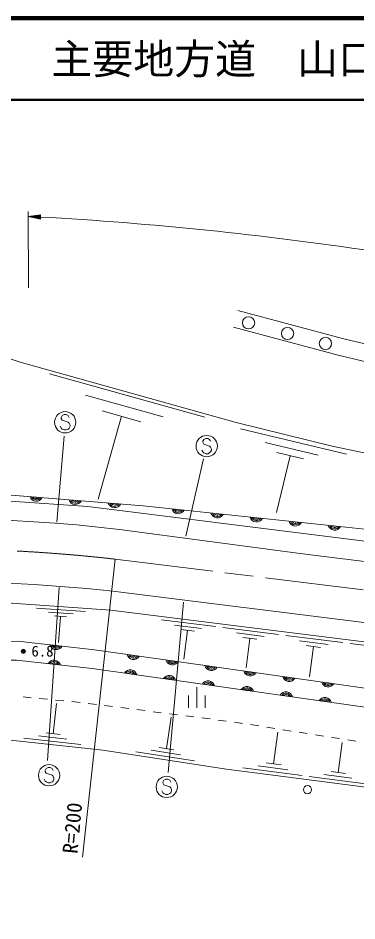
# Model space of a CAD drawing. Units: millimetres, scale not verified. Extents: x 40000 to 680000, y 20000 to 380000.
# Drawn here: x 212676 to 254052, y 269760 to 380000 of the extents above; entities that cross this region are included whole.
import ezdxf
from ezdxf.enums import TextEntityAlignment as Align

# ---------------------------------------------------------------- set-up
doc = ezdxf.new("R2010")
doc.units = ezdxf.units.MM
doc.header["$LTSCALE"] = 1000
doc.linetypes.add('CHAIN', pattern=[18.5, 12, -1.5, 3.5, -1.5])
for name, color, linetype, lineweight in [('M-BGD', 7, 'Continuous', 13), ('M-BMK', 2, 'CHAIN', 13), ('M-BMK-SRVR', 3, 'Continuous', 13), ('M-STR-HTXT', 7, 'Continuous', 13), ('M-STR-STRC', 7, 'Continuous', 13), ('M-STR-STRD', 7, 'Continuous', 13), ('M-TTL', 2, 'Continuous', 140), ('M-TTL-LINE', 7, 'Continuous', 50)]:
    doc.layers.add(name, color=color, linetype=linetype, lineweight=lineweight)
doc.layers.add('M-TTL-TXT', color=7, linetype='Continuous')
doc.styles.add('ＭＳ ゴシック', font='')
doc.styles.get('ＭＳ ゴシック').set_extended_font_data('MS Gothic')

msp = doc.modelspace()

# ---------------------------------------------------------------- linework, layer by layer
at = {"layer": 'M-BGD'}
for p, q in [((216534, 336559), (235483, 331252)), ((220917, 333969), (230392, 331316)), ((222932, 332043), (227669, 330716)), ((225301, 331379), (222470, 321273)), ((239827, 329828), (252781, 326737)), ((242859, 328192), (249337, 326646)), ((245892, 326555), (244243, 319646)), ((244273, 326942), (247511, 326169)), ((214923, 307959), (220913, 307531)), ((216392, 307453), (219387, 307239)), ((217112, 307000), (218609, 306893)), ((217861, 306947), (217633, 303752)), ((230185, 306534), (236787, 305707)), ((231780, 305887), (235081, 305473)), ((237688, 305594), (244473, 304744)), ((232550, 305343), (234201, 305137)), ((233376, 305240), (232934, 301719)), ((239328, 304929), (242720, 304504)), ((240119, 304371), (241815, 304158)), ((240967, 304264), (240514, 300646)), ((245372, 304631), (252344, 303758)), ((247057, 303948), (250543, 303512)), ((247870, 303374), (249613, 303156)), ((248741, 303265), (248276, 299547)), ((253240, 303646), (260404, 302748)), ((234502, 298295), (234502, 295795)), ((214275, 297012), (213279, 297105)), ((216266, 296825), (215270, 296918)), ((218257, 296638), (217261, 296732)), ((233502, 297295), (233502, 295795)), ((235502, 297295), (235502, 295795)), ((216960, 292619), (217359, 296321)), ((220248, 296451), (219253, 296545)), ((222233, 296200), (221241, 296328)), ((224216, 295946), (223224, 296073)), ((226200, 295691), (225208, 295818)), ((228184, 295436), (227192, 295564)), ((230167, 295181), (229175, 295309)), ((230784, 290809), (231373, 294624)), ((232151, 294927), (231159, 295054)), ((234135, 294672), (233143, 294799)), ((236118, 294417), (235127, 294545)), ((238102, 294163), (237110, 294290)), ((240082, 293880), (239094, 294035)), ((242058, 293570), (241070, 293725)), ((244034, 293260), (243046, 293415)), ((218645, 291969), (215174, 292344)), ((217827, 292525), (216092, 292713)), ((243884, 288939), (244379, 292801)), ((246009, 292950), (245021, 293105)), ((247985, 292639), (246997, 292794)), ((249961, 292329), (248973, 292484)), ((251937, 292019), (250949, 292174)), ((220330, 291319), (213389, 292068)), ((251778, 287881), (252250, 291565)), ((253913, 291709), (252925, 291864)), ((234213, 289303), (227060, 290407)), ((232498, 290056), (228922, 290608)), ((231678, 290671), (229890, 290947)), ((244789, 288823), (242979, 289055)), ((247380, 287509), (240140, 288438)), ((245632, 288224), (242012, 288689)), ((252641, 287770), (250914, 287992)), ((255113, 286517), (248206, 287403)), ((253445, 287199), (249992, 287642))]:
    msp.add_line(p, q, dxfattribs=at)
for points in [[(190133, 345522), (212947, 337979), (239286, 330602), (251029, 327710), (271741, 323407), (284099, 321090), (294818, 319419), (310864, 317196), (318241, 316377), (331765, 314942), (347854, 313676), (363238, 313319), (379127, 313398), (401100, 314643), (413899, 315730), (430071, 317716)], [(239507, 344275), (252274, 340869), (265296, 337763), (279155, 334941), (296966, 332035), (311244, 330043), (322847, 328898), (332548, 328113), (343371, 327470), (364999, 326826), (379330, 326810), (396408, 327799), (413242, 329123), (426336, 330668)], [(238965, 342246), (251759, 338833), (264842, 335712), (278776, 332875), (296651, 329959), (310995, 327957), (322660, 326806), (332401, 326018), (343277, 325372), (364966, 324726), (379374, 324710), (395924, 325419), (413106, 326696), (426914, 328272)], [(350234, 304249), (251778, 316557), (221215, 320350), (211722, 321011), (211340, 321391), (211350, 321791)], [(211350, 321791), (227952, 320430), (265087, 316521), (294729, 313077), (315111, 310309), (333352, 307935), (350244, 304856)], [(112961, 286987), (124720, 292625), (133738, 296241), (141735, 299048), (151603, 301998), (160564, 304252), (170461, 306095), (179848, 307471), (189149, 308407), (201173, 308789), (211892, 308577), (224001, 307712), (291034, 299314), (303492, 297698), (512224, 271573)], [(89888, 268454), (111339, 280352), (123150, 286615), (133743, 291008), (146647, 295316), (154802, 297712), (165562, 300444), (175735, 302105), (187756, 303366), (200408, 303891), (212598, 303912), (222014, 302861), (302723, 291433), (366793, 282291), (446773, 270653), (528549, 259052), (531702, 259325), (532482, 263615)], [(533441, 256035), (446446, 268376), (366465, 280014), (302400, 289156), (221725, 300579), (212472, 301612), (200458, 301591), (187924, 301071), (176040, 299824), (166032, 298190), (155409, 295493), (147336, 293121), (134549, 288852), (124132, 284532), (112436, 278330), (91003, 266443)], [(108258, 270689), (110175, 269062), (112519, 268482), (121820, 272101), (143060, 281332), (164640, 288520), (182250, 292448), (195919, 293029), (210608, 291966), (223025, 290626), (238126, 288294), (257352, 285826), (270440, 283161), (300102, 278510), (321795, 275887), (351784, 274341), (358278, 273321), (366161, 271165), (413377, 264714), (470258, 257235)]]:
    msp.add_lwpolyline(points, dxfattribs=at)
for centre, radius in [((240825, 342785), 750), ((245580, 341488), 750), ((250202, 340275), 750), ((213318, 302676), 250), ((213318, 302676), 204), ((213318, 302676), 159), ((213318, 302676), 114), ((213318, 302676), 68.2), ((213318, 302676), 22.7), ((248020, 285794), 500)]:
    msp.add_circle(centre, radius, dxfattribs=at)
for centre, radius, start, end in [((214893, 321814), 812, 197.93132, 332.69159), ((214893, 321814), 650, 204.04711, 326.5758), ((214893, 321814), 488, 215.1798, 315.44311), ((214893, 321814), 325, 249.36909, 281.25382), ((219677, 321422), 812, 197.93132, 332.69159), ((219677, 321422), 650, 204.04711, 326.5758), ((219677, 321422), 488, 215.1798, 315.44311), ((219677, 321422), 325, 249.36909, 281.25382), ((224461, 321030), 812, 197.93132, 332.69159), ((224461, 321030), 650, 204.04711, 326.5758), ((224461, 321030), 488, 215.1798, 315.44311), ((224461, 321030), 325, 249.36909, 281.25382), ((232231, 320294), 812, 196.61086, 331.37113), ((232231, 320294), 650, 202.72665, 325.25534), ((232231, 320294), 488, 213.85934, 314.12265), ((232231, 320294), 325, 248.04863, 279.93336), ((237005, 319791), 812, 196.61086, 331.37113), ((237005, 319791), 650, 202.72665, 325.25534), ((237005, 319791), 488, 213.85934, 314.12265), ((237005, 319791), 325, 248.04863, 279.93336), ((241779, 319289), 812, 196.61086, 331.37113), ((241779, 319289), 650, 202.72665, 325.25534), ((241779, 319289), 488, 213.85934, 314.12265), ((241779, 319289), 325, 248.04863, 279.93336), ((246552, 318786), 812, 196.61086, 331.37113), ((246552, 318786), 650, 202.72665, 325.25534), ((246552, 318786), 488, 213.85934, 314.12265), ((246552, 318786), 325, 248.04863, 279.93336), ((251326, 318284), 812, 196.61086, 331.37113), ((251326, 318284), 650, 202.72665, 325.25534), ((251326, 318284), 488, 213.85934, 314.12265), ((251326, 318284), 325, 248.04863, 279.93336), ((217340, 303697), 812, 196.2516, 331.01187), ((217340, 303697), 650, 202.36739, 324.89608), ((217340, 303697), 488, 213.50008, 313.76339), ((217340, 303697), 325, 247.68937, 279.5741), ((226768, 302504), 812, 194.56079, 329.32106), ((226768, 302504), 650, 200.67658, 323.20527), ((226768, 302504), 488, 211.80927, 312.07259), ((226768, 302504), 325, 245.99856, 277.8833), ((217064, 300785), 812, 16.2516, 151.01187), ((217064, 300785), 650, 22.36739, 144.89608), ((217064, 300785), 488, 33.50008, 133.76339), ((217064, 300785), 325, 67.68937, 99.5741), ((231520, 301831), 812, 194.56079, 329.32106), ((231520, 301831), 650, 200.67658, 323.20527), ((231520, 301831), 488, 211.80927, 312.07259), ((231520, 301831), 325, 245.99856, 277.8833), ((226374, 299605), 812, 14.56079, 149.32106), ((226374, 299605), 650, 20.67658, 143.20527), ((226374, 299605), 488, 31.80927, 132.07259), ((226374, 299605), 325, 65.99856, 97.8833), ((236273, 301158), 812, 194.56079, 329.32106), ((236273, 301158), 650, 200.67658, 323.20527), ((236273, 301158), 488, 211.80927, 312.07259), ((236273, 301158), 325, 245.99856, 277.8833), ((241026, 300485), 812, 194.56079, 329.32106), ((241026, 300485), 650, 200.67658, 323.20527), ((241026, 300485), 488, 211.80927, 312.07259), ((241026, 300485), 325, 245.99856, 277.8833), ((231127, 298932), 812, 14.56079, 149.32106), ((231127, 298932), 650, 20.67658, 143.20527), ((231127, 298932), 488, 31.80927, 132.07259), ((231127, 298932), 325, 65.99856, 97.8833), ((235879, 298259), 812, 14.56079, 149.32106), ((235879, 298259), 650, 20.67658, 143.20527), ((245778, 299812), 812, 194.56079, 329.32106), ((245778, 299812), 650, 200.67658, 323.20527), ((245778, 299812), 488, 211.80927, 312.07259), ((245778, 299812), 325, 245.99856, 277.8833), ((250531, 299139), 812, 194.56079, 329.32106), ((250531, 299139), 650, 200.67658, 323.20527), ((250531, 299139), 488, 211.80927, 312.07259), ((250531, 299139), 325, 245.99856, 277.8833), ((235879, 298259), 488, 31.80927, 132.07259), ((235879, 298259), 325, 65.99856, 97.8833), ((240632, 297586), 812, 14.56079, 149.32106), ((240632, 297586), 650, 20.67658, 143.20527), ((240632, 297586), 488, 31.80927, 132.07259), ((240632, 297586), 325, 65.99856, 97.8833), ((245384, 296914), 812, 14.56079, 149.32106), ((245384, 296914), 650, 20.67658, 143.20527), ((245384, 296914), 488, 31.80927, 132.07259), ((245384, 296914), 325, 65.99856, 97.8833), ((250137, 296241), 812, 14.56079, 149.32106), ((250137, 296241), 650, 20.67658, 143.20527), ((250137, 296241), 488, 31.80927, 132.07259), ((250137, 296241), 325, 65.99856, 97.8833)]:
    msp.add_arc(centre, radius, start, end, dxfattribs=at)
at = {"layer": 'M-BMK'}
msp.add_line((224529, 313934), (268946, 308456), dxfattribs=at)
msp.add_arc((202256, 117615), 197578, 83.52723, 99.12655, dxfattribs=at)
at = {"layer": 'M-BMK-SRVR'}
msp.add_line((224529, 313934), (220549, 277534), dxfattribs=at)
at = {"layer": 'M-STR-HTXT'}
for p, q in [((213965, 347068), (213907, 356395)), ((213922, 355790), (215433, 355961)), ((213922, 355790), (215407, 355462)), ((213922, 355790), (215420, 355712)), ((215418, 355662), (214219, 355725)), ((215423, 355762), (214224, 355825)), ((214516, 355659), (215415, 355612)), ((214527, 355859), (215425, 355812)), ((215412, 355562), (214813, 355593)), ((215428, 355862), (214829, 355893)), ((215110, 355528), (215410, 355512)), ((215131, 355927), (215431, 355912)), ((215407, 355462), (215433, 355961))]:
    msp.add_line(p, q, dxfattribs=at)
msp.add_arc((191033, -80466), 436856, 81.4519, 86.79986, dxfattribs=at)
at = {"layer": 'M-STR-STRC'}
for p, q in [((218073, 331477), (217955, 331241)), ((217955, 331241), (217955, 331123)), ((217955, 331123), (218073, 330886)), ((218310, 331595), (218073, 331477)), ((218073, 330886), (218783, 330650)), ((218546, 331595), (218310, 331595)), ((218783, 331477), (218546, 331595)), ((218901, 331241), (218783, 331477)), ((217955, 329941), (217837, 330177)), ((218073, 329823), (217955, 329941)), ((218310, 329704), (218073, 329823)), ((218546, 329704), (218310, 329704)), ((218783, 329823), (218546, 329704)), ((218783, 330650), (218901, 330532)), ((218901, 329941), (218783, 329823)), ((218901, 330532), (219019, 330295)), ((219019, 330177), (218901, 329941)), ((219019, 330295), (219019, 330177)), ((218306, 328957), (217408, 318432)), ((235357, 328559), (235239, 328323)), ((235594, 328677), (235357, 328559)), ((235830, 328677), (235594, 328677)), ((236067, 328559), (235830, 328677)), ((236185, 328323), (236067, 328559)), ((235239, 328323), (235239, 328205)), ((235239, 328205), (235357, 327968)), ((235357, 327968), (236067, 327732)), ((236067, 327732), (236185, 327614)), ((236185, 327614), (236303, 327377)), ((235239, 327023), (235121, 327259)), ((235357, 326905), (235239, 327023)), ((235594, 326786), (235357, 326905)), ((235830, 326786), (235594, 326786)), ((236067, 326905), (235830, 326786)), ((236185, 327023), (236067, 326905)), ((236303, 327259), (236185, 327023)), ((236303, 327377), (236303, 327259)), ((235316, 326163), (233171, 316736)), ((217703, 310467), (216257, 289367)), ((232867, 308697), (231022, 287896)), ((216116, 288379), (215997, 288143)), ((215997, 288143), (215997, 288025)), ((215997, 288025), (216116, 287789)), ((216352, 288498), (216116, 288379)), ((216116, 287789), (216825, 287552)), ((216588, 288498), (216352, 288498)), ((216825, 288379), (216588, 288498)), ((216943, 288143), (216825, 288379)), ((215997, 286843), (215879, 287079)), ((216116, 286725), (215997, 286843)), ((216352, 286607), (216116, 286725)), ((216825, 286725), (216588, 286607)), ((216825, 287552), (216943, 287434)), ((216943, 286843), (216825, 286725)), ((216943, 287434), (217061, 287198)), ((217061, 287079), (216943, 286843)), ((217061, 287198), (217061, 287079)), ((230482, 286958), (230363, 286722)), ((230363, 286722), (230363, 286603)), ((230718, 287076), (230482, 286958)), ((230954, 287076), (230718, 287076)), ((231191, 286958), (230954, 287076)), ((231309, 286722), (231191, 286958)), ((216588, 286607), (216352, 286607)), ((230363, 285422), (230245, 285658)), ((230363, 286603), (230482, 286367)), ((230482, 286367), (231191, 286131)), ((231191, 286131), (231309, 286012)), ((231309, 286012), (231427, 285776)), ((231427, 285658), (231309, 285422)), ((231427, 285776), (231427, 285658)), ((230482, 285303), (230363, 285422)), ((230718, 285185), (230482, 285303)), ((230954, 285185), (230718, 285185)), ((231191, 285303), (230954, 285185)), ((231309, 285422), (231191, 285303))]:
    msp.add_line(p, q, dxfattribs=at)
for centre in [(218428, 330650), (235712, 327732), (216470, 287552), (230836, 286131)]:
    msp.add_circle(centre, 1300, dxfattribs=at)
at = {"layer": 'M-STR-STRD'}
msp.add_line((224257, 310020), (517690, 273262), dxfattribs=at)
msp.add_lwpolyline([(225080, 317574), (247103, 314640), (425243, 292451)], dxfattribs=at)
for centre, radius, start, end in [((202139, 117320), 201563, 83.46473, 107.37641), ((202918, 112910), 198261, 83.82131, 113.41292)]:
    msp.add_arc(centre, radius, start, end, dxfattribs=at)
at = {"layer": 'M-TTL'}
msp.add_line((680000, 380000), (40000, 380000), dxfattribs=at)
at = {"layer": 'M-TTL-LINE'}
msp.add_line((40000, 370000), (680000, 370000), dxfattribs=at)

# ---------------------------------------------------------------- texts
at = {"layer": 'M-BGD', "style": 'ＭＳ ゴシック'}
msp.add_text('6.8', height=1320, dxfattribs=at).set_placement((214311, 301648), align=Align.BOTTOM_LEFT)
at = {"layer": 'M-BMK-SRVR', "style": 'ＭＳ ゴシック'}
msp.add_text('R=200', height=1833, rotation=84.512, dxfattribs=at).set_placement((219006, 278001), align=Align.MIDDLE_LEFT)
at = {"layer": 'M-TTL-TXT', "style": 'ＭＳ ゴシック'}
msp.add_text('主要地方道\u3000山口小郡秋穂線', height=3666, dxfattribs=at).set_placement((216734, 375000), align=Align.MIDDLE_LEFT)

doc.saveas('drawing.dxf')
